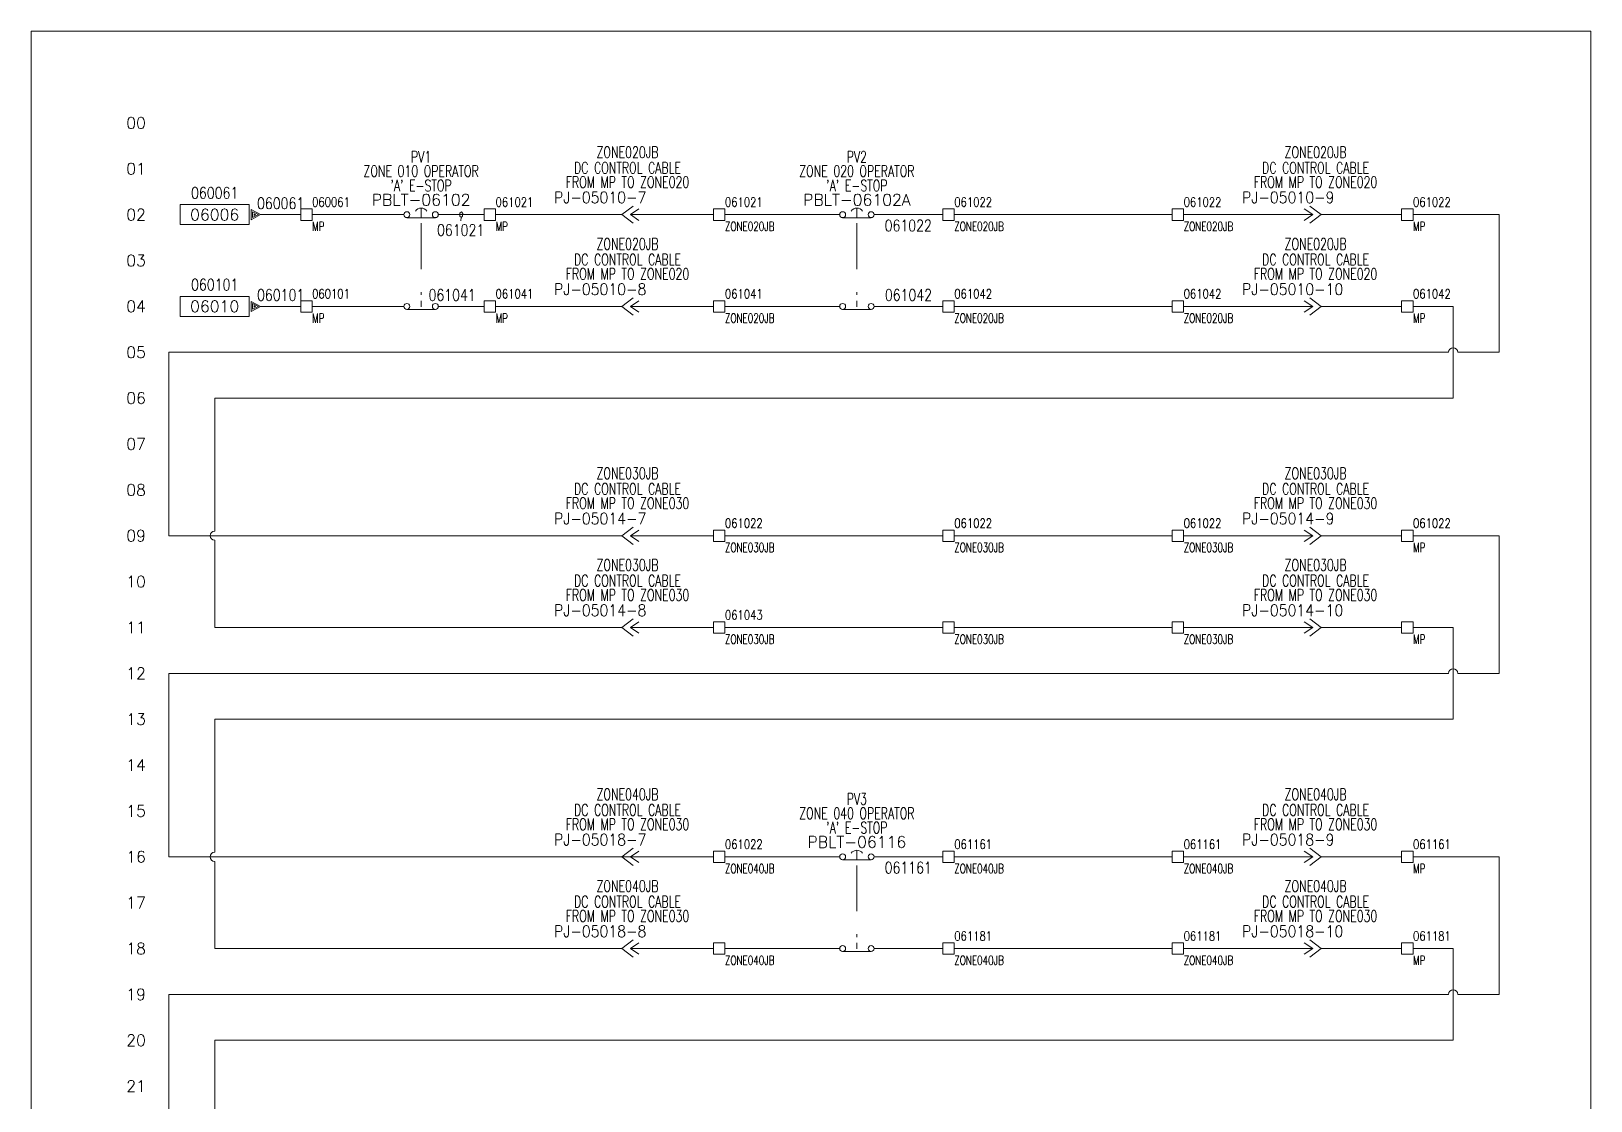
# Model space of a CAD drawing. Header units: inches. Extents: x 0 to 17, y 0 to 23.
# Drawn here: x 0 to 17, y 11.34 to 23 of the extents above; entities that cross this region are included whole.
import ezdxf
from ezdxf.enums import TextEntityAlignment as Align

# ---------------------------------------------------------------- set-up
doc = ezdxf.new("R2010")
doc.units = ezdxf.units.IN
doc.header["$MEASUREMENT"] = 0
doc.linetypes.add('DASHED', pattern=[0.75, 0.5, -0.25])
doc.layers.get('0').update_dxf_attribs({"lineweight": 5})
for name, color, linetype, lineweight in [('DESC', 1, 'Continuous', 5), ('DESCCHILD', 1, 'Continuous', 5), ('LINK', 7, 'DASHED', 5), ('LOC', 252, 'Continuous', 5), ('MISC', 2, 'Continuous', 5), ('SYMS', 7, 'Continuous', 5), ('TAGS', 2, 'Continuous', 5), ('TERMS', 2, 'Continuous', 5), ('Title_Block_Info', 2, 'Continuous', 5), ('WIRENO', 1, 'Continuous', 5), ('WIRES', 7, 'Continuous', 5), ('XREF', 1, 'Continuous', 5)]:
    doc.layers.add(name, color=color, linetype=linetype, lineweight=lineweight)
doc.layers.add('WIRENO_DEST', color=1, linetype='Continuous')
doc.styles.get("Standard").update_dxf_attribs({"font": 'romans.shx'})
doc.styles.add('WD', font='romans.shx')

# ---------------------------------------------------------------- blocks, each defined once
blk = doc.blocks.new('WD_MLRH')
at = {"color": 2, "style": 'WD'}
blk.add_attdef('RUNGFIRST', text='', height=0.125, dxfattribs=at).set_placement((-0.25, 0), align=Align.MIDDLE_RIGHT)
at = {"style": 'WD', "flags": 1}
for tag, p in [('RUNGHORV', (-0.25, -0.127)), ('RUNGINC', (-0.25, -0.163)), ('WIRE-START', (-0.25, -0.356)), ('WIREMODE', (-0.25, -0.281)), ('RUNGDIST', (-0.25, -0.2)), ('RUNGCNT', (-0.25, -0.237)), ('WIREFMT', (-0.25, -0.321)), ('WIRE-GSUF', (-0.25, -0.396)), ('PH3SPACE', (-0.25, -0.437))]:
    blk.add_attdef(tag, text='', height=0.025, dxfattribs=at).set_placement(p, align=Align.RIGHT)
blk = doc.blocks.new('HA2D3')
for p, q in [((-0.125, 0.109), (-0.875, 0.109)), ((-0.875, 0.109), (-0.875, -0.109)), ((-0.125, 0.109), (-0.125, -0.109)), ((-0.102, 0.055), (-0.102, -0.055)), ((0, 0), (-0.102, 0.055)), ((-0.102, -0.055), (0, 0)), ((-0.086, 0.031), (-0.023, 0)), ((-0.086, -0.031), (-0.086, 0.031)), ((-0.023, 0), (-0.086, -0.031)), ((-0.07, 0.008), (-0.055, 0)), ((-0.07, -0.008), (-0.07, 0.008)), ((-0.055, 0), (-0.07, -0.008)), ((-0.875, -0.109), (-0.125, -0.109))]:
    blk.add_line(p, q)
at = {"style": 'WD', "width": 0.8, "flags": 8}
for tag, p in [('DESC1', (-0.5, 0.487)), ('WIRENO', (-0.5, 0.3))]:
    blk.add_attdef(tag, text='', height=0.125, dxfattribs=at).set_placement(p, align=Align.TOP_CENTER)
at = {"style": 'WD'}
blk.add_attdef('XREF', text='', height=0.125, dxfattribs=at).set_placement((-0.5, -0.062), align=Align.CENTER)
at = {"style": 'WD', "flags": 1}
for tag, p in [('SIGCODE', (-0.099, 0.066)), ('X1TERM01', (0, 0))]:
    blk.add_attdef(tag, p, '', height=0.01, dxfattribs=at)
blk = doc.blocks.new('HPB22')
for p, q in [((0, 0.062), (0, -0.005)), ((-0.156, -0.034), (0.156, -0.034))]:
    blk.add_line(p, q)
for centre in [(-0.155, 0), (0.155, 0)]:
    blk.add_circle(centre, 0.0322)
at = {"style": 'WD', "width": 0.7}
for tag, p in [('INST', (0, 0.738)), ('LOC', (0, 0.568)), ('DESC1', (0, 0.412)), ('DESC2', (0, 0.255)), ('XREF', (0, -0.227))]:
    blk.add_attdef(tag, text='', height=0.125, dxfattribs=at).set_placement(p, align=Align.CENTER)
at = {"style": 'WD'}
blk.add_attdef('TAG2', text='', height=0.125, dxfattribs=at).set_placement((0, 0.099), align=Align.CENTER)
for tag, p, flags in [('X4TERM01', (-0.188, 0), 1), ('FAMILY', (0.054, 0.058), 9), ('CONTACT', (0.054, 0.042), 9), ('X1TERM02', (0.188, 0), 1)]:
    blk.add_attdef(tag, p, '', height=0.01, dxfattribs=dict(at, flags=flags))
for tag, p in [('X2LINK', (0, 0.125)), ('X8LINK', (0, -0.094))]:
    blk.add_attdef(tag, p, '', height=0.01, dxfattribs=at)
at = {"linetype": 'Continuous', "style": 'WD', "flags": 8}
blk.add_attdef('TERM01', text='', height=0.125, dxfattribs=at).set_placement((-0.25, -0.031), align=Align.TOP_RIGHT)
blk.add_attdef('TERM02', text='', height=0.125, dxfattribs=at).set_placement((0.25, -0.031), align=Align.TOP_LEFT)
blk = doc.blocks.new('HPB12ML')
for p, q in [((0, 0.073), (0, -0.032)), ((-0.156, -0.033), (0.156, -0.033))]:
    blk.add_line(p, q)
for centre in [(-0.155, 0), (0.155, 0)]:
    blk.add_circle(centre, 0.0322)
blk.add_arc((0, -0.007), 0.0781, 36.8699, 143.1301)
at = {"style": 'WD', "width": 0.7}
for tag, p in [('INST', (0, 0.738)), ('LOC', (0, 0.568)), ('DESC1', (0, 0.412)), ('DESC2', (0, 0.255)), ('XREF', (0, -0.232))]:
    blk.add_attdef(tag, text='', height=0.125, dxfattribs=at).set_placement(p, align=Align.CENTER)
at = {"style": 'WD'}
blk.add_attdef('TAG1', text='', height=0.125, dxfattribs=at).set_placement((0, 0.099), align=Align.CENTER)
for tag, p, flags in [('X4TERM01', (-0.188, 0), 1), ('ASSYCODE', (0.054, 0.077), 9), ('FAMILY', (0.054, 0.058), 9), ('CONTACT', (0.054, 0.042), 9), ('X1TERM02', (0.188, 0), 1)]:
    blk.add_attdef(tag, p, '', height=0.01, dxfattribs=dict(at, flags=flags))
for tag, p in [('X2LINK', (0, 0.125)), ('X8LINK', (0, -0.094))]:
    blk.add_attdef(tag, p, '', height=0.01, dxfattribs=at)
at = {"linetype": 'Continuous', "style": 'WD', "flags": 9}
for tag, p in [('MFG', (0.076, 0)), ('CAT', (0.076, 0.017))]:
    blk.add_attdef(tag, text='', height=0.01, dxfattribs=at).set_placement(p, align=Align.CENTER)
at = {"linetype": 'Continuous', "style": 'WD', "flags": 8}
blk.add_attdef('TERM01', text='', height=0.125, dxfattribs=at).set_placement((-0.25, -0.031), align=Align.TOP_RIGHT)
blk.add_attdef('TERM02', text='', height=0.125, dxfattribs=at).set_placement((0.25, -0.031), align=Align.TOP_LEFT)
blk = doc.blocks.new('HT0W01')
for p, q in [((-0.062, 0.062), (0.062, 0.062)), ((-0.062, -0.062), (-0.062, 0.062)), ((0.062, 0.062), (0.062, -0.062)), ((0.062, -0.062), (-0.062, -0.062))]:
    blk.add_line(p, q)
at = {"linetype": 'Continuous', "style": 'WD'}
for tag, p, width, flags in [('WIRENO', (0.062, 0.087), 0.8, 8), ('TAGSTRIP', (0.05, -0.297), 0.9, 8), ('CAT', (0.213, -0.406), 0.8, 1)]:
    blk.add_attdef(tag, p, '', height=0.1, dxfattribs=dict(at, width=width, flags=flags))
at = {"style": 'WD', "width": 0.7}
for tag, p in [('INST', (0.062, 0.214)), ('LOC', (0.062, -0.178))]:
    blk.add_attdef(tag, p, '', height=0.1, dxfattribs=at)
at = {"style": 'WD', "flags": 1}
for tag, p, height in [('X4TERM01', (-0.062, 0), 0.01), ('X4TERMDESC01', (-0.055, -0.023), 0.025), ('X2TERMDESC01', (-0.006, 0.029), 0.025), ('X2TERM01', (0, 0.062), 0.01), ('X1TERMDESC01', (0.039, 0.007), 0.025), ('X1TERM01', (0.062, 0), 0.01), ('X8TERM01', (0, -0.062), 0.01), ('X8TERMDESC01', (0, -0.054), 0.025)]:
    blk.add_attdef(tag, p, '', height=height, dxfattribs=at)
at = {"linetype": 'Continuous', "style": 'WD', "width": 0.8, "flags": 1}
blk.add_attdef('MFG', text='', height=0.1, dxfattribs=at).set_placement((0.088, -0.406), align=Align.RIGHT)
at = {"style": 'WD', "width": 0.7, "flags": 1}
blk.add_attdef('ASSYCODE', (0.062, -0.281), '', height=0.01, dxfattribs=at)
blk = doc.blocks.new('WD_WNH')
at = {"linetype": 'Continuous', "style": 'WD', "width": 0.8}
blk.add_attdef('WIRENO', text='', height=0.125, dxfattribs=at).set_placement((0, 0.0625), align=Align.CENTER)
blk = doc.blocks.new('HC02JP1')
for p, q in [((-0.062, 0), (0.062, 0.094)), ((-0.062, 0), (0.062, -0.094)), ((0.031, 0), (0.125, 0.062)), ((0.031, 0), (0.125, -0.062)), ((0.031, 0), (0.094, 0))]:
    blk.add_line(p, q)
at = {"style": 'WD', "width": 0.7}
for tag, p in [('INST', (0.146, 0.787)), ('LOC', (0, 0.618)), ('DESC1', (0, 0.448)), ('DESC2', (0, 0.292))]:
    blk.add_attdef(tag, text='', height=0.125, dxfattribs=at).set_placement(p, align=Align.CENTER)
at = {"style": 'WD', "width": 0.9}
blk.add_attdef('TAG2', text='', height=0.125, dxfattribs=at).set_placement((-0.016, 0.125), align=Align.RIGHT)
at = {"linetype": 'Continuous', "style": 'WD', "width": 0.9, "flags": 8}
blk.add_attdef('DELIM', text='', height=0.125, dxfattribs=at).set_placement((0.047, 0.125), align=Align.CENTER)
blk.add_attdef('TERM01', (0.109, 0.125), '', height=0.125, dxfattribs=at)
at = {"style": 'WD'}
for tag, p, flags in [('X4TERM01', (-0.062, 0), 1), ('X4TERMDESC01', (-0.046, 0.023), 1), ('X1TERM01', (0.094, 0), 1), ('X1TERMDESC01', (0.098, 0.021), 1), ('FAMILY', (0.205, 0.059), 9)]:
    blk.add_attdef(tag, p, '', height=0.01, dxfattribs=dict(at, flags=flags))
for tag, p in [('X2LINK', (0.062, 0.125)), ('X8LINK', (0.062, -0.125))]:
    blk.add_attdef(tag, p, '', height=0.01, dxfattribs=at)
blk = doc.blocks.new('HC02PJ1')
for p, q in [((-0.031, 0), (-0.125, 0.062)), ((-0.031, 0), (-0.125, -0.062)), ((-0.031, 0), (-0.094, 0)), ((0.062, 0), (-0.062, 0.094)), ((0.062, 0), (-0.062, -0.094))]:
    blk.add_line(p, q)
at = {"style": 'WD', "width": 0.7}
for tag, p in [('INST', (0.146, 0.787)), ('LOC', (0, 0.618)), ('DESC1', (0, 0.448)), ('DESC2', (0, 0.292))]:
    blk.add_attdef(tag, text='', height=0.125, dxfattribs=at).set_placement(p, align=Align.CENTER)
at = {"style": 'WD', "width": 0.9}
blk.add_attdef('TAG2', text='', height=0.125, dxfattribs=at).set_placement((-0.016, 0.125), align=Align.RIGHT)
at = {"linetype": 'Continuous', "style": 'WD', "width": 0.9, "flags": 8}
blk.add_attdef('DELIM', text='', height=0.125, dxfattribs=at).set_placement((0.047, 0.125), align=Align.CENTER)
blk.add_attdef('TERM01', (0.109, 0.125), '', height=0.125, dxfattribs=at)
at = {"style": 'WD'}
for tag, p, flags in [('X4TERMDESC01', (-0.106, 0.021), 1), ('X4TERM01', (-0.094, 0), 1), ('FAMILY', (0.048, 0.121), 9), ('X1TERMDESC01', (0.062, 0.021), 1), ('X1TERM01', (0.062, 0), 1)]:
    blk.add_attdef(tag, p, '', height=0.01, dxfattribs=dict(at, flags=flags))
for tag, p in [('X2LINK', (-0.062, 0.125)), ('X8LINK', (-0.062, -0.125))]:
    blk.add_attdef(tag, p, '', height=0.01, dxfattribs=at)
blk = doc.blocks.new('TB_P')
at = {"color": 5, "linetype": 'Continuous'}
blk.add_lwpolyline([(0, 0), (17, 0), (17, 23), (0, 23)], close=True, dxfattribs=at)
at = {"color": 2, "linetype": 'Continuous', "style": 'WD', "flags": 1}
for tag, p in [('REV1_NO', (1.734, 3.29)), ('REV1_BY', (7.303, 3.29)), ('REV1_DATE', (9.562, 3.29)), ('REV2_NO', (1.734, 3.04)), ('REV2_BY', (7.303, 3.04)), ('REV2_DATE', (9.562, 3.04)), ('REV3_NO', (1.734, 2.79)), ('REV3_BY', (7.303, 2.79)), ('REV3_DATE', (9.562, 2.79)), ('REV4_NO', (1.734, 2.54)), ('REV4_BY', (7.303, 2.54)), ('REV4_DATE', (9.562, 2.54)), ('REV5_NO', (1.734, 2.29)), ('REV5_BY', (7.303, 2.29)), ('REV5_DATE', (9.562, 2.29)), ('REV6_NO', (1.734, 2.04)), ('REV6_BY', (7.303, 2.04)), ('REV6_DATE', (9.562, 2.04)), ('REV7_NO', (1.734, 1.79)), ('REV7_BY', (7.303, 1.79)), ('REV7_DATE', (9.562, 1.79)), ('REV8_NO', (1.734, 1.54)), ('REV8_BY', (7.303, 1.54)), ('REV8_DATE', (9.562, 1.54)), ('REV9_NO', (1.734, 1.29)), ('REV9_BY', (7.303, 1.29)), ('REV9_DATE', (9.562, 1.29))]:
    blk.add_attdef(tag, text='', height=0.15, dxfattribs=at).set_placement(p, align=Align.MIDDLE_CENTER)
for tag, p in [('REV1_CHANGE', (2.292, 3.29)), ('REV2_CHANGE', (2.292, 3.04)), ('REV3_CHANGE', (2.292, 2.79)), ('REV4_CHANGE', (2.292, 2.54)), ('REV5_CHANGE', (2.292, 2.29)), ('REV6_CHANGE', (2.292, 2.04)), ('REV7_CHANGE', (2.292, 1.79)), ('REV8_CHANGE', (2.292, 1.54)), ('REV9_CHANGE', (2.292, 1.29))]:
    blk.add_attdef(tag, text='', height=0.15, dxfattribs=at).set_placement(p, align=Align.MIDDLE_LEFT)
at = {"layer": 'Title_Block_Info', "ltscale": 0.1}
for tag, p in [('CUSTOMER', (6.842, 0.833)), ('JOB DESCRIPTION LINE', (6.842, 0.5)), ('DRAWING DESCRIPTION', (6.842, 0.167))]:
    blk.add_attdef(tag, text='', height=0.15, dxfattribs=at).set_placement(p, align=Align.MIDDLE_LEFT)
at = {"layer": 'Title_Block_Info', "ltscale": 0.1, "style": 'WD'}
for tag, p in [('JOB #', (12.752, 0.833)), ('SEC. NO.', (14.75, 0.833)), ('SHT. NO.', (16.312, 0.833)), ('NAME', (12.795, 0.5)), ('REV', (16.194, 0.5))]:
    blk.add_attdef(tag, text='', height=0.125, dxfattribs=at).set_placement(p, align=Align.MIDDLE_CENTER)
blk.add_attdef('DATE', text='', height=0.125, dxfattribs=at).set_placement((15.188, 0.5), align=Align.MIDDLE_RIGHT)
blk.add_attdef('FILE NUMBER', text='', height=0.125, dxfattribs=at).set_placement((12.591, 0.167), align=Align.MIDDLE_LEFT)

msp = doc.modelspace()

# ---------------------------------------------------------------- linework, layer by layer
at = {"layer": 'LINK'}
for points in [[(4.25, 20.906), (4.25, 20.125)], [(9, 20.906), (9, 20.125)], [(9, 13.906), (9, 13.125)]]:
    msp.add_lwpolyline(points, dxfattribs=at)
at = {"layer": 'WIRENO'}
msp.add_lwpolyline([(4.683, 20.931), (4.686, 20.969), (4.702, 20.983), (4.704, 21.014), (4.689, 21.031), (4.673, 21.016), (4.671, 20.985), (4.678, 20.977)], dxfattribs=at)
at = {"layer": 'WIRES'}
for p, q in [((2.5, 21), (2.938, 21)), ((3.062, 21), (4.062, 21)), ((4.438, 21), (4.938, 21)), ((5.062, 21), (6.438, 21)), ((6.594, 21), (7.438, 21)), ((7.562, 21), (8.812, 21)), ((9.188, 21), (9.938, 21)), ((10.062, 21), (12.438, 21)), ((12.562, 21), (13.906, 21)), ((14.062, 21), (14.938, 21)), ((15.062, 21), (16, 21)), ((16, 21), (16, 19.5)), ((2.5, 20), (2.938, 20)), ((3.062, 20), (4.062, 20)), ((4.438, 20), (4.938, 20)), ((5.062, 20), (6.438, 20)), ((6.594, 20), (7.438, 20)), ((7.562, 20), (8.812, 20)), ((9.188, 20), (9.938, 20)), ((10.062, 20), (12.438, 20)), ((12.562, 20), (13.906, 20)), ((14.062, 20), (14.938, 20)), ((15.062, 20), (15.5, 20)), ((15.5, 20), (15.5, 19)), ((13.406, 19.5), (1.5, 19.5)), ((1.5, 19.5), (1.5, 17.5)), ((15.45, 19.5), (12.562, 19.5)), ((16, 19.5), (15.55, 19.5)), ((10.062, 19), (2, 19)), ((2, 19), (2, 17.55)), ((13.406, 19), (10.062, 19)), ((15.5, 19), (12.562, 19)), ((1.5, 17.5), (6.063, 17.5)), ((2, 17.45), (2, 16.5)), ((5.062, 17.5), (6.438, 17.5)), ((6.594, 17.5), (7.438, 17.5)), ((7.562, 17.5), (9.938, 17.5)), ((10.062, 17.5), (12.438, 17.5)), ((12.562, 17.5), (13.906, 17.5)), ((14.062, 17.5), (14.938, 17.5)), ((15.062, 17.5), (16, 17.5)), ((16, 17.5), (16, 16)), ((2, 16.5), (6.438, 16.5)), ((6.594, 16.5), (7.438, 16.5)), ((7.562, 16.5), (9.938, 16.5)), ((10.062, 16.5), (12.438, 16.5)), ((12.562, 16.5), (13.906, 16.5)), ((13.562, 16.5), (13.906, 16.5)), ((14.062, 16.5), (14.938, 16.5)), ((15.062, 16.5), (15.5, 16.5)), ((15.5, 16.5), (15.5, 15.5)), ((13.406, 16), (1.5, 16)), ((1.5, 16), (1.5, 14)), ((15.45, 16), (12.562, 16)), ((16, 16), (15.55, 16)), ((10.062, 15.5), (2, 15.5)), ((2, 15.5), (2, 14.05)), ((13.406, 15.5), (10.062, 15.5)), ((15.5, 15.5), (12.562, 15.5)), ((1.5, 14), (6.063, 14)), ((2, 13.95), (2, 13)), ((5.062, 14), (6.438, 14)), ((5.938, 14), (7.438, 14)), ((6.594, 14), (7.438, 14)), ((7.562, 14), (8.812, 14)), ((9.188, 14), (9.938, 14)), ((10.062, 14), (12.438, 14)), ((12.562, 14), (13.906, 14)), ((14.062, 14), (14.938, 14)), ((15.062, 14), (16, 14)), ((16, 14), (16, 12.5)), ((2, 13), (6.438, 13)), ((6.594, 13), (7.438, 13)), ((6.594, 13), (7.438, 13)), ((7.562, 13), (8.812, 13)), ((9.188, 13), (9.938, 13)), ((10.062, 13), (12.438, 13)), ((12.562, 13), (13.906, 13)), ((13.562, 13), (13.906, 13)), ((14.062, 13), (14.938, 13)), ((15.062, 13), (15.5, 13)), ((15.5, 13), (15.5, 12)), ((13.406, 12.5), (1.5, 12.5)), ((1.5, 12.5), (1.5, 10.5)), ((15.45, 12.5), (12.562, 12.5)), ((16, 12.5), (15.55, 12.5)), ((10.062, 12), (2, 12)), ((2, 12), (2, 10.55)), ((13.406, 12), (10.062, 12)), ((15.5, 12), (12.562, 12))]:
    msp.add_line(p, q, dxfattribs=at)
for centre, start, end in [((15.5, 19.5), 0, 180), ((2, 17.5), 90, 270), ((15.5, 16), 0, 180), ((2, 14), 90, 270), ((15.5, 12.5), 0, 180)]:
    msp.add_arc(centre, 0.05, start, end, dxfattribs=at)

# ---------------------------------------------------------------- block references
msp.add_blockref('TB_P', (0, 0))
at = {"layer": 'SYMS'}
msp.add_blockref('WD_MLRH', (1.5, 22), dxfattribs=at).add_auto_attribs({'RUNGFIRST': '00'})
ref = msp.add_blockref('HPB12ML', (4.25, 21), dxfattribs=at)
ref.add_attrib('TAG1', 'PBLT-06102', dxfattribs={"layer": 'TAGS', "height": 0.125, "style": 'WD'}).set_placement((4.25, 21.099), align=Align.CENTER)
ref.add_attrib('DESC1', 'ZONE 010 OPERATOR', dxfattribs={"layer": 'DESC', "height": 0.125, "style": 'WD', "width": 0.7}).set_placement((4.25, 21.412), align=Align.CENTER)
ref.add_attrib('DESC2', "'A' E-STOP", dxfattribs={"layer": 'DESC', "height": 0.125, "style": 'WD', "width": 0.7}).set_placement((4.25, 21.255), align=Align.CENTER)
ref.add_attrib('LOC', 'PV1', dxfattribs={"layer": 'LOC', "height": 0.125, "style": 'WD', "width": 0.7}).set_placement((4.25, 21.568), align=Align.CENTER)
ref = msp.add_blockref('HC02JP1', (6.5, 21), dxfattribs=at)
ref.add_attrib('TERM01', '7', (6.609, 21.125), dxfattribs={"layer": 'TERMS', "linetype": 'Continuous', "height": 0.125, "style": 'WD', "width": 0.9, "flags": 8})
ref.add_attrib('DELIM', '-', dxfattribs={"layer": 'MISC', "linetype": 'Continuous', "height": 0.125, "style": 'WD', "width": 0.9, "flags": 8}).set_placement((6.547, 21.125), align=Align.CENTER)
ref.add_attrib('DESC2', 'FROM MP TO ZONE020', dxfattribs={"layer": 'DESCCHILD', "height": 0.125, "style": 'WD', "width": 0.7}).set_placement((6.5, 21.292), align=Align.CENTER)
ref.add_attrib('TAG2', 'PJ-05010', dxfattribs={"layer": 'TAGS', "height": 0.125, "style": 'WD', "width": 0.9}).set_placement((6.484, 21.125), align=Align.RIGHT)
ref.add_attrib('DESC1', 'DC CONTROL CABLE', dxfattribs={"layer": 'DESCCHILD', "height": 0.125, "style": 'WD', "width": 0.7}).set_placement((6.5, 21.448), align=Align.CENTER)
ref.add_attrib('LOC', 'ZONE020JB', dxfattribs={"layer": 'LOC', "height": 0.125, "style": 'WD', "width": 0.7}).set_placement((6.5, 21.618), align=Align.CENTER)
ref = msp.add_blockref('HPB12ML', (9, 21), dxfattribs=at)
ref.add_attrib('TAG1', 'PBLT-06102A', dxfattribs={"layer": 'TAGS', "height": 0.125, "style": 'WD'}).set_placement((9, 21.099), align=Align.CENTER)
ref.add_attrib('DESC1', 'ZONE 020 OPERATOR', dxfattribs={"layer": 'DESC', "height": 0.125, "style": 'WD', "width": 0.7}).set_placement((9, 21.412), align=Align.CENTER)
ref.add_attrib('DESC2', "'A' E-STOP", dxfattribs={"layer": 'DESC', "height": 0.125, "style": 'WD', "width": 0.7}).set_placement((9, 21.255), align=Align.CENTER)
ref.add_attrib('LOC', 'PV2', dxfattribs={"layer": 'LOC', "height": 0.125, "style": 'WD', "width": 0.7}).set_placement((9, 21.568), align=Align.CENTER)
ref = msp.add_blockref('HC02PJ1', (14, 21), dxfattribs=at)
ref.add_attrib('DESC1', 'DC CONTROL CABLE', dxfattribs={"layer": 'DESCCHILD', "height": 0.125, "style": 'WD', "width": 0.7}).set_placement((14, 21.448), align=Align.CENTER)
ref.add_attrib('DESC2', 'FROM MP TO ZONE020', dxfattribs={"layer": 'DESCCHILD', "height": 0.125, "style": 'WD', "width": 0.7}).set_placement((14, 21.292), align=Align.CENTER)
ref.add_attrib('LOC', 'ZONE020JB', dxfattribs={"layer": 'LOC', "height": 0.125, "style": 'WD', "width": 0.7}).set_placement((14, 21.618), align=Align.CENTER)
ref.add_attrib('TERM01', '9', (14.109, 21.125), dxfattribs={"layer": 'TERMS', "linetype": 'Continuous', "height": 0.125, "style": 'WD', "width": 0.9, "flags": 8})
ref.add_attrib('TAG2', 'PJ-05010', dxfattribs={"layer": 'TAGS', "height": 0.125, "style": 'WD', "width": 0.9}).set_placement((13.984, 21.125), align=Align.RIGHT)
ref.add_attrib('DELIM', '-', dxfattribs={"layer": 'MISC', "linetype": 'Continuous', "height": 0.125, "style": 'WD', "width": 0.9, "flags": 8}).set_placement((14.047, 21.125), align=Align.CENTER)
ref = msp.add_blockref('HA2D3', (2.5, 21), dxfattribs=at)
ref.add_attrib('XREF', '06006', dxfattribs={"layer": 'XREF', "height": 0.125, "style": 'WD'}).set_placement((2, 20.938), align=Align.CENTER)
ref.add_attrib('WIRENO', '060061', dxfattribs={"layer": 'WIRENO_DEST', "height": 0.125, "style": 'WD', "width": 0.8, "flags": 8}).set_placement((2, 21.3), align=Align.TOP_CENTER)
ref = msp.add_blockref('HT0W01', (3, 21), dxfattribs=at)
ref.add_attrib('WIRENO', '060061', (3.062, 21.087), dxfattribs={"layer": 'WIRENO', "linetype": 'Continuous', "height": 0.1, "style": 'WD', "width": 0.8, "flags": 8})
ref.add_attrib('LOC', 'MP', (3.062, 20.822), dxfattribs={"layer": 'LOC', "height": 0.1, "style": 'WD', "width": 0.7})
ref = msp.add_blockref('HT0W01', (5, 21), dxfattribs=at)
ref.add_attrib('WIRENO', '061021', (5.062, 21.087), dxfattribs={"layer": 'WIRENO', "linetype": 'Continuous', "height": 0.1, "style": 'WD', "width": 0.8, "flags": 8})
ref.add_attrib('LOC', 'MP', (5.062, 20.822), dxfattribs={"layer": 'LOC', "height": 0.1, "style": 'WD', "width": 0.7})
ref = msp.add_blockref('HT0W01', (7.5, 21), dxfattribs=at)
ref.add_attrib('WIRENO', '061021', (7.562, 21.087), dxfattribs={"layer": 'WIRENO', "linetype": 'Continuous', "height": 0.1, "style": 'WD', "width": 0.8, "flags": 8})
ref.add_attrib('LOC', 'ZONE020JB', (7.562, 20.822), dxfattribs={"layer": 'LOC', "height": 0.1, "style": 'WD', "width": 0.7})
ref = msp.add_blockref('HT0W01', (10, 21), dxfattribs=at)
ref.add_attrib('WIRENO', '061022', (10.062, 21.087), dxfattribs={"layer": 'WIRENO', "linetype": 'Continuous', "height": 0.1, "style": 'WD', "width": 0.8, "flags": 8})
ref.add_attrib('LOC', 'ZONE020JB', (10.062, 20.822), dxfattribs={"layer": 'LOC', "height": 0.1, "style": 'WD', "width": 0.7})
ref = msp.add_blockref('HT0W01', (12.5, 21), dxfattribs=at)
ref.add_attrib('WIRENO', '061022', (12.562, 21.087), dxfattribs={"layer": 'WIRENO', "linetype": 'Continuous', "height": 0.1, "style": 'WD', "width": 0.8, "flags": 8})
ref.add_attrib('LOC', 'ZONE020JB', (12.562, 20.822), dxfattribs={"layer": 'LOC', "height": 0.1, "style": 'WD', "width": 0.7})
ref = msp.add_blockref('HT0W01', (15, 21), dxfattribs=at)
ref.add_attrib('WIRENO', '061022', (15.062, 21.087), dxfattribs={"layer": 'WIRENO', "linetype": 'Continuous', "height": 0.1, "style": 'WD', "width": 0.8, "flags": 8})
ref.add_attrib('LOC', 'MP', (15.062, 20.822), dxfattribs={"layer": 'LOC', "height": 0.1, "style": 'WD', "width": 0.7})
ref = msp.add_blockref('HC02JP1', (6.5, 20), dxfattribs=at)
ref.add_attrib('TERM01', '8', (6.609, 20.125), dxfattribs={"layer": 'TERMS', "linetype": 'Continuous', "height": 0.125, "style": 'WD', "width": 0.9, "flags": 8})
ref.add_attrib('DELIM', '-', dxfattribs={"layer": 'MISC', "linetype": 'Continuous', "height": 0.125, "style": 'WD', "width": 0.9, "flags": 8}).set_placement((6.547, 20.125), align=Align.CENTER)
ref.add_attrib('DESC2', 'FROM MP TO ZONE020', dxfattribs={"layer": 'DESCCHILD', "height": 0.125, "style": 'WD', "width": 0.7}).set_placement((6.5, 20.292), align=Align.CENTER)
ref.add_attrib('TAG2', 'PJ-05010', dxfattribs={"layer": 'TAGS', "height": 0.125, "style": 'WD', "width": 0.9}).set_placement((6.484, 20.125), align=Align.RIGHT)
ref.add_attrib('DESC1', 'DC CONTROL CABLE', dxfattribs={"layer": 'DESCCHILD', "height": 0.125, "style": 'WD', "width": 0.7}).set_placement((6.5, 20.448), align=Align.CENTER)
ref.add_attrib('LOC', 'ZONE020JB', dxfattribs={"layer": 'LOC', "height": 0.125, "style": 'WD', "width": 0.7}).set_placement((6.5, 20.618), align=Align.CENTER)
ref = msp.add_blockref('HC02PJ1', (14, 20), dxfattribs=at)
ref.add_attrib('DESC1', 'DC CONTROL CABLE', dxfattribs={"layer": 'DESCCHILD', "height": 0.125, "style": 'WD', "width": 0.7}).set_placement((14, 20.448), align=Align.CENTER)
ref.add_attrib('DESC2', 'FROM MP TO ZONE020', dxfattribs={"layer": 'DESCCHILD', "height": 0.125, "style": 'WD', "width": 0.7}).set_placement((14, 20.292), align=Align.CENTER)
ref.add_attrib('LOC', 'ZONE020JB', dxfattribs={"layer": 'LOC', "height": 0.125, "style": 'WD', "width": 0.7}).set_placement((14, 20.618), align=Align.CENTER)
ref.add_attrib('TERM01', '10', (14.109, 20.125), dxfattribs={"layer": 'TERMS', "linetype": 'Continuous', "height": 0.125, "style": 'WD', "width": 0.9, "flags": 8})
ref.add_attrib('TAG2', 'PJ-05010', dxfattribs={"layer": 'TAGS', "height": 0.125, "style": 'WD', "width": 0.9}).set_placement((13.984, 20.125), align=Align.RIGHT)
ref.add_attrib('DELIM', '-', dxfattribs={"layer": 'MISC', "linetype": 'Continuous', "height": 0.125, "style": 'WD', "width": 0.9, "flags": 8}).set_placement((14.047, 20.125), align=Align.CENTER)
ref = msp.add_blockref('HA2D3', (2.5, 20), dxfattribs=at)
ref.add_attrib('XREF', '06010', dxfattribs={"layer": 'XREF', "height": 0.125, "style": 'WD'}).set_placement((2, 19.938), align=Align.CENTER)
ref.add_attrib('WIRENO', '060101', dxfattribs={"layer": 'WIRENO_DEST', "height": 0.125, "style": 'WD', "width": 0.8, "flags": 8}).set_placement((2, 20.3), align=Align.TOP_CENTER)
ref = msp.add_blockref('HT0W01', (3, 20), dxfattribs=at)
ref.add_attrib('WIRENO', '060101', (3.062, 20.087), dxfattribs={"layer": 'WIRENO', "linetype": 'Continuous', "height": 0.1, "style": 'WD', "width": 0.8, "flags": 8})
ref.add_attrib('LOC', 'MP', (3.062, 19.822), dxfattribs={"layer": 'LOC', "height": 0.1, "style": 'WD', "width": 0.7})
for p in [(4.25, 20), (9, 20), (9, 13)]:
    msp.add_blockref('HPB22', p, dxfattribs=at)
ref = msp.add_blockref('HT0W01', (5, 20), dxfattribs=at)
ref.add_attrib('WIRENO', '061041', (5.062, 20.087), dxfattribs={"layer": 'WIRENO', "linetype": 'Continuous', "height": 0.1, "style": 'WD', "width": 0.8, "flags": 8})
ref.add_attrib('LOC', 'MP', (5.062, 19.822), dxfattribs={"layer": 'LOC', "height": 0.1, "style": 'WD', "width": 0.7})
ref = msp.add_blockref('HT0W01', (7.5, 20), dxfattribs=at)
ref.add_attrib('WIRENO', '061041', (7.562, 20.087), dxfattribs={"layer": 'WIRENO', "linetype": 'Continuous', "height": 0.1, "style": 'WD', "width": 0.8, "flags": 8})
ref.add_attrib('LOC', 'ZONE020JB', (7.562, 19.822), dxfattribs={"layer": 'LOC', "height": 0.1, "style": 'WD', "width": 0.7})
ref = msp.add_blockref('HT0W01', (10, 20), dxfattribs=at)
ref.add_attrib('WIRENO', '061042', (10.062, 20.087), dxfattribs={"layer": 'WIRENO', "linetype": 'Continuous', "height": 0.1, "style": 'WD', "width": 0.8, "flags": 8})
ref.add_attrib('LOC', 'ZONE020JB', (10.062, 19.822), dxfattribs={"layer": 'LOC', "height": 0.1, "style": 'WD', "width": 0.7})
ref = msp.add_blockref('HT0W01', (12.5, 20), dxfattribs=at)
ref.add_attrib('WIRENO', '061042', (12.562, 20.087), dxfattribs={"layer": 'WIRENO', "linetype": 'Continuous', "height": 0.1, "style": 'WD', "width": 0.8, "flags": 8})
ref.add_attrib('LOC', 'ZONE020JB', (12.562, 19.822), dxfattribs={"layer": 'LOC', "height": 0.1, "style": 'WD', "width": 0.7})
ref = msp.add_blockref('HT0W01', (15, 20), dxfattribs=at)
ref.add_attrib('WIRENO', '061042', (15.062, 20.087), dxfattribs={"layer": 'WIRENO', "linetype": 'Continuous', "height": 0.1, "style": 'WD', "width": 0.8, "flags": 8})
ref.add_attrib('LOC', 'MP', (15.062, 19.822), dxfattribs={"layer": 'LOC', "height": 0.1, "style": 'WD', "width": 0.7})
ref = msp.add_blockref('HC02JP1', (6.5, 17.5), dxfattribs=at)
ref.add_attrib('TERM01', '7', (6.609, 17.625), dxfattribs={"layer": 'TERMS', "linetype": 'Continuous', "height": 0.125, "style": 'WD', "width": 0.9, "flags": 8})
ref.add_attrib('DELIM', '-', dxfattribs={"layer": 'MISC', "linetype": 'Continuous', "height": 0.125, "style": 'WD', "width": 0.9, "flags": 8}).set_placement((6.547, 17.625), align=Align.CENTER)
ref.add_attrib('DESC2', 'FROM MP TO ZONE030', dxfattribs={"layer": 'DESCCHILD', "height": 0.125, "style": 'WD', "width": 0.7}).set_placement((6.5, 17.792), align=Align.CENTER)
ref.add_attrib('TAG2', 'PJ-05014', dxfattribs={"layer": 'TAGS', "height": 0.125, "style": 'WD', "width": 0.9}).set_placement((6.484, 17.625), align=Align.RIGHT)
ref.add_attrib('DESC1', 'DC CONTROL CABLE', dxfattribs={"layer": 'DESCCHILD', "height": 0.125, "style": 'WD', "width": 0.7}).set_placement((6.5, 17.948), align=Align.CENTER)
ref.add_attrib('LOC', 'ZONE030JB', dxfattribs={"layer": 'LOC', "height": 0.125, "style": 'WD', "width": 0.7}).set_placement((6.5, 18.118), align=Align.CENTER)
ref = msp.add_blockref('HC02PJ1', (14, 17.5), dxfattribs=at)
ref.add_attrib('DESC1', 'DC CONTROL CABLE', dxfattribs={"layer": 'DESCCHILD', "height": 0.125, "style": 'WD', "width": 0.7}).set_placement((14, 17.948), align=Align.CENTER)
ref.add_attrib('DESC2', 'FROM MP TO ZONE030', dxfattribs={"layer": 'DESCCHILD', "height": 0.125, "style": 'WD', "width": 0.7}).set_placement((14, 17.792), align=Align.CENTER)
ref.add_attrib('LOC', 'ZONE030JB', dxfattribs={"layer": 'LOC', "height": 0.125, "style": 'WD', "width": 0.7}).set_placement((14, 18.118), align=Align.CENTER)
ref.add_attrib('TERM01', '9', (14.109, 17.625), dxfattribs={"layer": 'TERMS', "linetype": 'Continuous', "height": 0.125, "style": 'WD', "width": 0.9, "flags": 8})
ref.add_attrib('TAG2', 'PJ-05014', dxfattribs={"layer": 'TAGS', "height": 0.125, "style": 'WD', "width": 0.9}).set_placement((13.984, 17.625), align=Align.RIGHT)
ref.add_attrib('DELIM', '-', dxfattribs={"layer": 'MISC', "linetype": 'Continuous', "height": 0.125, "style": 'WD', "width": 0.9, "flags": 8}).set_placement((14.047, 17.625), align=Align.CENTER)
ref = msp.add_blockref('HT0W01', (7.5, 17.5), dxfattribs=at)
ref.add_attrib('WIRENO', '061022', (7.562, 17.587), dxfattribs={"layer": 'WIRENO', "linetype": 'Continuous', "height": 0.1, "style": 'WD', "width": 0.8, "flags": 8})
ref.add_attrib('LOC', 'ZONE030JB', (7.562, 17.322), dxfattribs={"layer": 'LOC', "height": 0.1, "style": 'WD', "width": 0.7})
ref = msp.add_blockref('HT0W01', (10, 17.5), dxfattribs=at)
ref.add_attrib('WIRENO', '061022', (10.062, 17.587), dxfattribs={"layer": 'WIRENO', "linetype": 'Continuous', "height": 0.1, "style": 'WD', "width": 0.8, "flags": 8})
ref.add_attrib('LOC', 'ZONE030JB', (10.062, 17.322), dxfattribs={"layer": 'LOC', "height": 0.1, "style": 'WD', "width": 0.7})
ref = msp.add_blockref('HT0W01', (12.5, 17.5), dxfattribs=at)
ref.add_attrib('WIRENO', '061022', (12.562, 17.587), dxfattribs={"layer": 'WIRENO', "linetype": 'Continuous', "height": 0.1, "style": 'WD', "width": 0.8, "flags": 8})
ref.add_attrib('LOC', 'ZONE030JB', (12.562, 17.322), dxfattribs={"layer": 'LOC', "height": 0.1, "style": 'WD', "width": 0.7})
ref = msp.add_blockref('HT0W01', (15, 17.5), dxfattribs=at)
ref.add_attrib('WIRENO', '061022', (15.062, 17.587), dxfattribs={"layer": 'WIRENO', "linetype": 'Continuous', "height": 0.1, "style": 'WD', "width": 0.8, "flags": 8})
ref.add_attrib('LOC', 'MP', (15.062, 17.322), dxfattribs={"layer": 'LOC', "height": 0.1, "style": 'WD', "width": 0.7})
ref = msp.add_blockref('HC02JP1', (6.5, 16.5), dxfattribs=at)
ref.add_attrib('TERM01', '8', (6.609, 16.625), dxfattribs={"layer": 'TERMS', "linetype": 'Continuous', "height": 0.125, "style": 'WD', "width": 0.9, "flags": 8})
ref.add_attrib('DELIM', '-', dxfattribs={"layer": 'MISC', "linetype": 'Continuous', "height": 0.125, "style": 'WD', "width": 0.9, "flags": 8}).set_placement((6.547, 16.625), align=Align.CENTER)
ref.add_attrib('DESC2', 'FROM MP TO ZONE030', dxfattribs={"layer": 'DESCCHILD', "height": 0.125, "style": 'WD', "width": 0.7}).set_placement((6.5, 16.792), align=Align.CENTER)
ref.add_attrib('TAG2', 'PJ-05014', dxfattribs={"layer": 'TAGS', "height": 0.125, "style": 'WD', "width": 0.9}).set_placement((6.484, 16.625), align=Align.RIGHT)
ref.add_attrib('DESC1', 'DC CONTROL CABLE', dxfattribs={"layer": 'DESCCHILD', "height": 0.125, "style": 'WD', "width": 0.7}).set_placement((6.5, 16.948), align=Align.CENTER)
ref.add_attrib('LOC', 'ZONE030JB', dxfattribs={"layer": 'LOC', "height": 0.125, "style": 'WD', "width": 0.7}).set_placement((6.5, 17.118), align=Align.CENTER)
ref = msp.add_blockref('HC02PJ1', (14, 16.5), dxfattribs=at)
ref.add_attrib('DESC1', 'DC CONTROL CABLE', dxfattribs={"layer": 'DESCCHILD', "height": 0.125, "style": 'WD', "width": 0.7}).set_placement((14, 16.948), align=Align.CENTER)
ref.add_attrib('DESC2', 'FROM MP TO ZONE030', dxfattribs={"layer": 'DESCCHILD', "height": 0.125, "style": 'WD', "width": 0.7}).set_placement((14, 16.792), align=Align.CENTER)
ref.add_attrib('LOC', 'ZONE030JB', dxfattribs={"layer": 'LOC', "height": 0.125, "style": 'WD', "width": 0.7}).set_placement((14, 17.118), align=Align.CENTER)
ref.add_attrib('TERM01', '10', (14.109, 16.625), dxfattribs={"layer": 'TERMS', "linetype": 'Continuous', "height": 0.125, "style": 'WD', "width": 0.9, "flags": 8})
ref.add_attrib('TAG2', 'PJ-05014', dxfattribs={"layer": 'TAGS', "height": 0.125, "style": 'WD', "width": 0.9}).set_placement((13.984, 16.625), align=Align.RIGHT)
ref.add_attrib('DELIM', '-', dxfattribs={"layer": 'MISC', "linetype": 'Continuous', "height": 0.125, "style": 'WD', "width": 0.9, "flags": 8}).set_placement((14.047, 16.625), align=Align.CENTER)
ref = msp.add_blockref('HT0W01', (7.5, 16.5), dxfattribs=at)
ref.add_attrib('WIRENO', '061043', (7.562, 16.587), dxfattribs={"layer": 'WIRENO', "linetype": 'Continuous', "height": 0.1, "style": 'WD', "width": 0.8, "flags": 8})
ref.add_attrib('LOC', 'ZONE030JB', (7.562, 16.322), dxfattribs={"layer": 'LOC', "height": 0.1, "style": 'WD', "width": 0.7})
ref = msp.add_blockref('HT0W01', (10, 16.5), dxfattribs=at)
ref.add_attrib('LOC', 'ZONE030JB', (10.062, 16.322), dxfattribs={"layer": 'LOC', "height": 0.1, "style": 'WD', "width": 0.7})
ref = msp.add_blockref('HT0W01', (12.5, 16.5), dxfattribs=at)
ref.add_attrib('LOC', 'ZONE030JB', (12.562, 16.322), dxfattribs={"layer": 'LOC', "height": 0.1, "style": 'WD', "width": 0.7})
ref = msp.add_blockref('HT0W01', (15, 16.5), dxfattribs=at)
ref.add_attrib('LOC', 'MP', (15.062, 16.322), dxfattribs={"layer": 'LOC', "height": 0.1, "style": 'WD', "width": 0.7})
ref = msp.add_blockref('HC02JP1', (6.5, 14), dxfattribs=at)
ref.add_attrib('TERM01', '7', (6.609, 14.125), dxfattribs={"layer": 'TERMS', "linetype": 'Continuous', "height": 0.125, "style": 'WD', "width": 0.9, "flags": 8})
ref.add_attrib('DELIM', '-', dxfattribs={"layer": 'MISC', "linetype": 'Continuous', "height": 0.125, "style": 'WD', "width": 0.9, "flags": 8}).set_placement((6.547, 14.125), align=Align.CENTER)
ref.add_attrib('DESC2', 'FROM MP TO ZONE030', dxfattribs={"layer": 'DESCCHILD', "height": 0.125, "style": 'WD', "width": 0.7}).set_placement((6.5, 14.292), align=Align.CENTER)
ref.add_attrib('TAG2', 'PJ-05018', dxfattribs={"layer": 'TAGS', "height": 0.125, "style": 'WD', "width": 0.9}).set_placement((6.484, 14.125), align=Align.RIGHT)
ref.add_attrib('DESC1', 'DC CONTROL CABLE', dxfattribs={"layer": 'DESCCHILD', "height": 0.125, "style": 'WD', "width": 0.7}).set_placement((6.5, 14.448), align=Align.CENTER)
ref.add_attrib('LOC', 'ZONE040JB', dxfattribs={"layer": 'LOC', "height": 0.125, "style": 'WD', "width": 0.7}).set_placement((6.5, 14.618), align=Align.CENTER)
ref = msp.add_blockref('HPB12ML', (9, 14), dxfattribs=at)
ref.add_attrib('TAG1', 'PBLT-06116', dxfattribs={"layer": 'TAGS', "height": 0.125, "style": 'WD'}).set_placement((9, 14.099), align=Align.CENTER)
ref.add_attrib('DESC1', 'ZONE 040 OPERATOR', dxfattribs={"layer": 'DESC', "height": 0.125, "style": 'WD', "width": 0.7}).set_placement((9, 14.412), align=Align.CENTER)
ref.add_attrib('DESC2', "'A' E-STOP", dxfattribs={"layer": 'DESC', "height": 0.125, "style": 'WD', "width": 0.7}).set_placement((9, 14.255), align=Align.CENTER)
ref.add_attrib('LOC', 'PV3', dxfattribs={"layer": 'LOC', "height": 0.125, "style": 'WD', "width": 0.7}).set_placement((9, 14.568), align=Align.CENTER)
ref = msp.add_blockref('HC02PJ1', (14, 14), dxfattribs=at)
ref.add_attrib('DESC1', 'DC CONTROL CABLE', dxfattribs={"layer": 'DESCCHILD', "height": 0.125, "style": 'WD', "width": 0.7}).set_placement((14, 14.448), align=Align.CENTER)
ref.add_attrib('DESC2', 'FROM MP TO ZONE030', dxfattribs={"layer": 'DESCCHILD', "height": 0.125, "style": 'WD', "width": 0.7}).set_placement((14, 14.292), align=Align.CENTER)
ref.add_attrib('LOC', 'ZONE040JB', dxfattribs={"layer": 'LOC', "height": 0.125, "style": 'WD', "width": 0.7}).set_placement((14, 14.618), align=Align.CENTER)
ref.add_attrib('TERM01', '9', (14.109, 14.125), dxfattribs={"layer": 'TERMS', "linetype": 'Continuous', "height": 0.125, "style": 'WD', "width": 0.9, "flags": 8})
ref.add_attrib('TAG2', 'PJ-05018', dxfattribs={"layer": 'TAGS', "height": 0.125, "style": 'WD', "width": 0.9}).set_placement((13.984, 14.125), align=Align.RIGHT)
ref.add_attrib('DELIM', '-', dxfattribs={"layer": 'MISC', "linetype": 'Continuous', "height": 0.125, "style": 'WD', "width": 0.9, "flags": 8}).set_placement((14.047, 14.125), align=Align.CENTER)
ref = msp.add_blockref('HT0W01', (7.5, 14), dxfattribs=at)
ref.add_attrib('WIRENO', '061022', (7.562, 14.087), dxfattribs={"layer": 'WIRENO', "linetype": 'Continuous', "height": 0.1, "style": 'WD', "width": 0.8, "flags": 8})
ref.add_attrib('LOC', 'ZONE040JB', (7.562, 13.822), dxfattribs={"layer": 'LOC', "height": 0.1, "style": 'WD', "width": 0.7})
ref = msp.add_blockref('HT0W01', (10, 14), dxfattribs=at)
ref.add_attrib('WIRENO', '061161', (10.062, 14.087), dxfattribs={"layer": 'WIRENO', "linetype": 'Continuous', "height": 0.1, "style": 'WD', "width": 0.8, "flags": 8})
ref.add_attrib('LOC', 'ZONE040JB', (10.062, 13.822), dxfattribs={"layer": 'LOC', "height": 0.1, "style": 'WD', "width": 0.7})
ref = msp.add_blockref('HT0W01', (12.5, 14), dxfattribs=at)
ref.add_attrib('WIRENO', '061161', (12.562, 14.087), dxfattribs={"layer": 'WIRENO', "linetype": 'Continuous', "height": 0.1, "style": 'WD', "width": 0.8, "flags": 8})
ref.add_attrib('LOC', 'ZONE040JB', (12.562, 13.822), dxfattribs={"layer": 'LOC', "height": 0.1, "style": 'WD', "width": 0.7})
ref = msp.add_blockref('HT0W01', (15, 14), dxfattribs=at)
ref.add_attrib('WIRENO', '061161', (15.062, 14.087), dxfattribs={"layer": 'WIRENO', "linetype": 'Continuous', "height": 0.1, "style": 'WD', "width": 0.8, "flags": 8})
ref.add_attrib('LOC', 'MP', (15.062, 13.822), dxfattribs={"layer": 'LOC', "height": 0.1, "style": 'WD', "width": 0.7})
ref = msp.add_blockref('HC02JP1', (6.5, 13), dxfattribs=at)
ref.add_attrib('TERM01', '8', (6.609, 13.125), dxfattribs={"layer": 'TERMS', "linetype": 'Continuous', "height": 0.125, "style": 'WD', "width": 0.9, "flags": 8})
ref.add_attrib('DELIM', '-', dxfattribs={"layer": 'MISC', "linetype": 'Continuous', "height": 0.125, "style": 'WD', "width": 0.9, "flags": 8}).set_placement((6.547, 13.125), align=Align.CENTER)
ref.add_attrib('DESC2', 'FROM MP TO ZONE030', dxfattribs={"layer": 'DESCCHILD', "height": 0.125, "style": 'WD', "width": 0.7}).set_placement((6.5, 13.292), align=Align.CENTER)
ref.add_attrib('TAG2', 'PJ-05018', dxfattribs={"layer": 'TAGS', "height": 0.125, "style": 'WD', "width": 0.9}).set_placement((6.484, 13.125), align=Align.RIGHT)
ref.add_attrib('DESC1', 'DC CONTROL CABLE', dxfattribs={"layer": 'DESCCHILD', "height": 0.125, "style": 'WD', "width": 0.7}).set_placement((6.5, 13.448), align=Align.CENTER)
ref.add_attrib('LOC', 'ZONE040JB', dxfattribs={"layer": 'LOC', "height": 0.125, "style": 'WD', "width": 0.7}).set_placement((6.5, 13.618), align=Align.CENTER)
ref = msp.add_blockref('HC02PJ1', (14, 13), dxfattribs=at)
ref.add_attrib('DESC1', 'DC CONTROL CABLE', dxfattribs={"layer": 'DESCCHILD', "height": 0.125, "style": 'WD', "width": 0.7}).set_placement((14, 13.448), align=Align.CENTER)
ref.add_attrib('DESC2', 'FROM MP TO ZONE030', dxfattribs={"layer": 'DESCCHILD', "height": 0.125, "style": 'WD', "width": 0.7}).set_placement((14, 13.292), align=Align.CENTER)
ref.add_attrib('LOC', 'ZONE040JB', dxfattribs={"layer": 'LOC', "height": 0.125, "style": 'WD', "width": 0.7}).set_placement((14, 13.618), align=Align.CENTER)
ref.add_attrib('TERM01', '10', (14.109, 13.125), dxfattribs={"layer": 'TERMS', "linetype": 'Continuous', "height": 0.125, "style": 'WD', "width": 0.9, "flags": 8})
ref.add_attrib('TAG2', 'PJ-05018', dxfattribs={"layer": 'TAGS', "height": 0.125, "style": 'WD', "width": 0.9}).set_placement((13.984, 13.125), align=Align.RIGHT)
ref.add_attrib('DELIM', '-', dxfattribs={"layer": 'MISC', "linetype": 'Continuous', "height": 0.125, "style": 'WD', "width": 0.9, "flags": 8}).set_placement((14.047, 13.125), align=Align.CENTER)
ref = msp.add_blockref('HT0W01', (10, 13), dxfattribs=at)
ref.add_attrib('WIRENO', '061181', (10.062, 13.087), dxfattribs={"layer": 'WIRENO', "linetype": 'Continuous', "height": 0.1, "style": 'WD', "width": 0.8, "flags": 8})
ref.add_attrib('LOC', 'ZONE040JB', (10.062, 12.822), dxfattribs={"layer": 'LOC', "height": 0.1, "style": 'WD', "width": 0.7})
ref = msp.add_blockref('HT0W01', (12.5, 13), dxfattribs=at)
ref.add_attrib('WIRENO', '061181', (12.562, 13.087), dxfattribs={"layer": 'WIRENO', "linetype": 'Continuous', "height": 0.1, "style": 'WD', "width": 0.8, "flags": 8})
ref.add_attrib('LOC', 'ZONE040JB', (12.562, 12.822), dxfattribs={"layer": 'LOC', "height": 0.1, "style": 'WD', "width": 0.7})
ref = msp.add_blockref('HT0W01', (15, 13), dxfattribs=at)
ref.add_attrib('WIRENO', '061181', (15.062, 13.087), dxfattribs={"layer": 'WIRENO', "linetype": 'Continuous', "height": 0.1, "style": 'WD', "width": 0.8, "flags": 8})
ref.add_attrib('LOC', 'MP', (15.062, 12.822), dxfattribs={"layer": 'LOC', "height": 0.1, "style": 'WD', "width": 0.7})
ref = msp.add_blockref('HT0W01', (7.5, 13), dxfattribs=at)
ref.add_attrib('LOC', 'ZONE040JB', (7.562, 12.822), dxfattribs={"layer": 'LOC', "height": 0.1, "style": 'WD', "width": 0.7})
at = {"layer": 'WIRENO'}
ref = msp.add_blockref('WD_WNH', (2.719, 21), dxfattribs=at)
ref.add_attrib('WIRENO', '060061', dxfattribs={"linetype": 'Continuous', "height": 0.125, "style": 'WD', "width": 0.8}).set_placement((2.719, 21.062), align=Align.CENTER)
ref = msp.add_blockref('WD_WNH', (9.562, 21), dxfattribs=at)
ref.add_attrib('WIRENO', '061022', dxfattribs={"linetype": 'Continuous', "height": 0.125, "style": 'WD', "width": 0.8}).set_placement((9.56, 20.819), align=Align.CENTER)
ref = msp.add_blockref('WD_WNH', (4.688, 21), dxfattribs=at)
ref.add_attrib('WIRENO', '061021', dxfattribs={"linetype": 'Continuous', "height": 0.125, "style": 'WD', "width": 0.8}).set_placement((4.681, 20.769), align=Align.CENTER)
ref = msp.add_blockref('WD_WNH', (2.719, 20), dxfattribs=at)
ref.add_attrib('WIRENO', '060101', dxfattribs={"linetype": 'Continuous', "height": 0.125, "style": 'WD', "width": 0.8}).set_placement((2.719, 20.062), align=Align.CENTER)
ref = msp.add_blockref('WD_WNH', (4.588, 20), dxfattribs=at)
ref.add_attrib('WIRENO', '061041', dxfattribs={"linetype": 'Continuous', "height": 0.125, "style": 'WD', "width": 0.8}).set_placement((4.588, 20.062), align=Align.CENTER)
ref = msp.add_blockref('WD_WNH', (9.562, 20), dxfattribs=at)
ref.add_attrib('WIRENO', '061042', dxfattribs={"linetype": 'Continuous', "height": 0.125, "style": 'WD', "width": 0.8}).set_placement((9.562, 20.062), align=Align.CENTER)
ref = msp.add_blockref('WD_WNH', (9.562, 14), dxfattribs=at)
ref.add_attrib('WIRENO', '061161', dxfattribs={"linetype": 'Continuous', "height": 0.125, "style": 'WD', "width": 0.8}).set_placement((9.56, 13.819), align=Align.CENTER)

# ---------------------------------------------------------------- texts
at = {"layer": 'SYMS', "color": 2, "style": 'WD'}
for s, p in [('01', (1.25, 21.5)), ('02', (1.25, 21)), ('03', (1.25, 20.5)), ('04', (1.25, 20)), ('05', (1.25, 19.5)), ('06', (1.25, 19)), ('07', (1.25, 18.5)), ('08', (1.25, 18)), ('09', (1.25, 17.5)), ('10', (1.25, 17)), ('11', (1.25, 16.5)), ('12', (1.25, 16)), ('13', (1.25, 15.5)), ('14', (1.25, 15)), ('15', (1.25, 14.5)), ('16', (1.25, 14)), ('17', (1.25, 13.5)), ('18', (1.25, 13)), ('19', (1.25, 12.5)), ('20', (1.25, 12)), ('21', (1.25, 11.5))]:
    msp.add_text(s, height=0.125, dxfattribs=at).set_placement(p, align=Align.MIDDLE_RIGHT)

doc.saveas('drawing.dxf')
